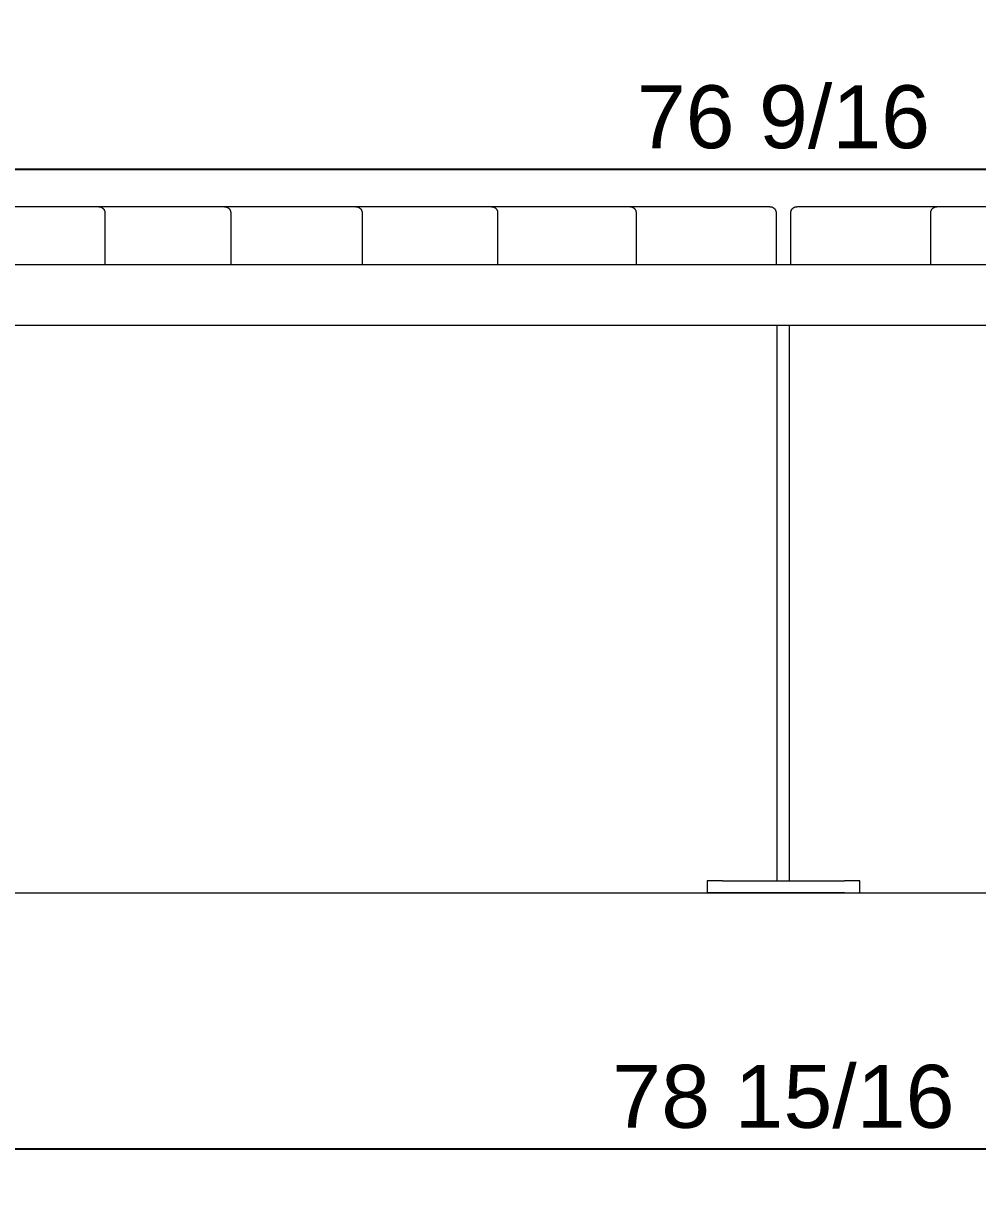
# Model space of a CAD drawing. Header units: inches. Extents: x -14 to 184, y -4 to 134.
# Drawn here: x 14.53 to 39.17, y 103.67 to 133.81 of the extents above; entities that cross this region are included whole.
import ezdxf

# ---------------------------------------------------------------- set-up
doc = ezdxf.new("R2010")
doc.units = ezdxf.units.IN
doc.layers.add('ZANO_R', color=7, linetype='Continuous', lineweight=0)
doc.layers.add('ZANO_W', color=1, linetype='Continuous', lineweight=0)
doc.styles.get("Standard").update_dxf_attribs({"font": 'arial.ttf'})
doc.dimstyles.new('amerykanie', dxfattribs={"dimtxt": 50, "dimasz": 50, "dimexe": 0.5, "dimexo": 0.5, "dimgap": 1, "dimtad": 1, "dimdec": 0, "dimzin": 0, "dimlunit": 5, "dimtxsty": 'Standard', "dimcen": 0.09, "dimclrd": 1, "dimclre": 1, "dimclrt": 1, "dimazin": 0, "dimtfac": 1, "dimtdec": 0, "dimtmove": 0, "dimatfit": 3, "dimfxl": 1, "dimtzin": 0, "dimarcsym": 1})

# ---------------------------------------------------------------- blocks, each defined once
blk = doc.blocks.new('*D381')
at = {"layer": 'ZANO_W', "color": 1, "lineweight": -2}
for p, q in [((-4.137, 129.414), (-4.137, 130.542)), ((72.452, 129.435), (72.452, 130.542)), ((-3.137, 130.042), (71.452, 130.042))]:
    blk.add_line(p, q, dxfattribs=at)
at = {"layer": 'ZANO_W', "color": 1}
for points in [[(-3.137, 130.208), (-3.137, 129.875), (-4.137, 130.042)], [(71.452, 129.875), (71.452, 130.208), (72.452, 130.042)]]:
    blk.add_solid(points, dxfattribs=at)
at = {"layer": 'ZANO_W', "color": 1, "insert": (34.158, 131.382), "char_height": 1.625, "attachment_point": 5}
blk.add_mtext('76 9/16', dxfattribs=at)
blk = doc.blocks.new('*D382')
at = {"layer": 'ZANO_W', "color": 1, "lineweight": -2}
for p, q in [((-5.321, 110.855), (-5.321, 104.251)), ((73.638, 110.855), (73.638, 104.251)), ((-4.321, 104.751), (72.638, 104.751))]:
    blk.add_line(p, q, dxfattribs=at)
at = {"layer": 'ZANO_W', "color": 1}
for points in [[(-4.321, 104.918), (-4.321, 104.585), (-5.321, 104.751)], [(72.638, 104.585), (72.638, 104.918), (73.638, 104.751)]]:
    blk.add_solid(points, dxfattribs=at)
at = {"layer": 'ZANO_W', "color": 1, "insert": (34.158, 106.092), "char_height": 1.625, "attachment_point": 5}
blk.add_mtext('78 15/16', dxfattribs=at)

msp = doc.modelspace()

# ---------------------------------------------------------------- linework, layer by layer
at = {"layer": 'ZANO_R'}
for p, q in [((16.48189, 129.07141), (13.98235, 129.07141)), ((16.48189, 129.07141), (16.48727, 129.07132)), ((17.09206, 129.07141), (16.48617, 129.07141)), ((16.48727, 129.07132), (16.49264, 129.07104)), ((16.49264, 129.07104), (16.49799, 129.07058)), ((16.49799, 129.07058), (16.50333, 129.06994)), ((16.50333, 129.06994), (16.50865, 129.06912)), ((16.50865, 129.06912), (16.51393, 129.06811)), ((16.51393, 129.06811), (16.51917, 129.06693)), ((16.51917, 129.06693), (16.52438, 129.06557)), ((16.52438, 129.06557), (16.52953, 129.06403)), ((16.52953, 129.06403), (16.53463, 129.06232)), ((16.53463, 129.06232), (16.53966, 129.06043)), ((16.53966, 129.06043), (16.54463, 129.05837)), ((16.54463, 129.05837), (16.54952, 129.05614)), ((16.54952, 129.05614), (16.55434, 129.05375)), ((16.55434, 129.05375), (16.55907, 129.0512)), ((16.55907, 129.0512), (16.56371, 129.04848)), ((16.56371, 129.04848), (16.56826, 129.04561)), ((16.56826, 129.04561), (16.57271, 129.04258)), ((16.57271, 129.04258), (16.57704, 129.03941)), ((16.57704, 129.03941), (16.58127, 129.03609)), ((16.58127, 129.03609), (16.58539, 129.03262)), ((16.58539, 129.03262), (16.58938, 129.02902)), ((16.58938, 129.02902), (16.59324, 129.02528)), ((16.59324, 129.02528), (16.59698, 129.02142)), ((16.59698, 129.02142), (16.60058, 129.01742)), ((16.60058, 129.01742), (16.60405, 129.01331)), ((16.60405, 129.01331), (16.60737, 129.00908)), ((16.60737, 129.00908), (16.61055, 129.00474)), ((16.61055, 129.00474), (16.61357, 129.0003)), ((16.61357, 129.0003), (16.61644, 128.99575)), ((16.61644, 128.99575), (16.61916, 128.99111)), ((16.61916, 128.99111), (16.62171, 128.98638)), ((16.62171, 128.98638), (16.62411, 128.98156)), ((19.73047, 129.07141), (17.09206, 129.07141)), ((19.73047, 129.07141), (19.73585, 129.07132)), ((20.37053, 129.07141), (19.73456, 129.07141)), ((19.73585, 129.07132), (19.74122, 129.07104)), ((19.74122, 129.07104), (19.74658, 129.07058)), ((19.74658, 129.07058), (19.75191, 129.06994)), ((19.75191, 129.06994), (19.75723, 129.06912)), ((19.75723, 129.06912), (19.76251, 129.06811)), ((19.76251, 129.06811), (19.76776, 129.06693)), ((19.76776, 129.06693), (19.77296, 129.06557)), ((19.77296, 129.06557), (19.77811, 129.06403)), ((19.77811, 129.06403), (19.78321, 129.06232)), ((19.78321, 129.06232), (19.78824, 129.06043)), ((19.78824, 129.06043), (19.79321, 129.05837)), ((19.79321, 129.05837), (19.79811, 129.05614)), ((19.79811, 129.05614), (19.80292, 129.05375)), ((19.80292, 129.05375), (19.80765, 129.0512)), ((19.80765, 129.0512), (19.8123, 129.04848)), ((19.8123, 129.04848), (19.81684, 129.04561)), ((19.81684, 129.04561), (19.82129, 129.04258)), ((19.82129, 129.04258), (19.82563, 129.03941)), ((19.82563, 129.03941), (19.82985, 129.03609)), ((19.82985, 129.03609), (19.83397, 129.03262)), ((19.83397, 129.03262), (19.83796, 129.02902)), ((19.83796, 129.02902), (19.84183, 129.02528)), ((19.84183, 129.02528), (19.84556, 129.02142)), ((19.84556, 129.02142), (19.84917, 129.01742)), ((19.84917, 129.01742), (19.85263, 129.01331)), ((19.85263, 129.01331), (19.85595, 129.00908)), ((19.85595, 129.00908), (19.85913, 129.00474)), ((19.85913, 129.00474), (19.86215, 129.0003)), ((19.86215, 129.0003), (19.86503, 128.99575)), ((19.86503, 128.99575), (19.86774, 128.99111)), ((19.86774, 128.99111), (19.8703, 128.98638)), ((19.8703, 128.98638), (19.87269, 128.98156)), ((23.12173, 129.07141), (20.37053, 129.07141)), ((23.12173, 129.07141), (23.1271, 129.07132)), ((23.78534, 129.07141), (23.12566, 129.07141)), ((23.1271, 129.07132), (23.13247, 129.07104)), ((23.13247, 129.07104), (23.13783, 129.07058)), ((23.13783, 129.07058), (23.14317, 129.06994)), ((23.14317, 129.06994), (23.14848, 129.06912)), ((23.14848, 129.06912), (23.15377, 129.06811)), ((23.15377, 129.06811), (23.15901, 129.06693)), ((23.15901, 129.06693), (23.16421, 129.06557)), ((23.16421, 129.06557), (23.16937, 129.06403)), ((23.16937, 129.06403), (23.17446, 129.06232)), ((23.17446, 129.06232), (23.1795, 129.06043)), ((23.1795, 129.06043), (23.18447, 129.05837)), ((23.18447, 129.05837), (23.18936, 129.05614)), ((23.18936, 129.05614), (23.19418, 129.05375)), ((23.19418, 129.05375), (23.19891, 129.0512)), ((23.19891, 129.0512), (23.20355, 129.04848)), ((23.20355, 129.04848), (23.2081, 129.04561)), ((23.2081, 129.04561), (23.21254, 129.04258)), ((23.21254, 129.04258), (23.21688, 129.03941)), ((23.21688, 129.03941), (23.22111, 129.03609)), ((23.22111, 129.03609), (23.22522, 129.03262)), ((23.22522, 129.03262), (23.22922, 129.02902)), ((23.22922, 129.02902), (23.23308, 129.02528)), ((23.23308, 129.02528), (23.23682, 129.02142)), ((23.23682, 129.02142), (23.24042, 129.01742)), ((23.24042, 129.01742), (23.24389, 129.01331)), ((23.24389, 129.01331), (23.24721, 129.00908)), ((23.24721, 129.00908), (23.25038, 129.00474)), ((23.25038, 129.00474), (23.25341, 129.0003)), ((23.25341, 129.0003), (23.25628, 128.99575)), ((23.25628, 128.99575), (23.259, 128.99111)), ((23.259, 128.99111), (23.26155, 128.98638)), ((23.26155, 128.98638), (23.26394, 128.98156)), ((26.62212, 129.07141), (23.78534, 129.07141)), ((27.30273, 129.07141), (26.62212, 129.07141)), ((26.62212, 129.07141), (26.6275, 129.07132)), ((26.6275, 129.07132), (26.63287, 129.07104)), ((26.63287, 129.07104), (26.63823, 129.07058)), ((26.63823, 129.07058), (26.64357, 129.06994)), ((26.64357, 129.06994), (26.64888, 129.06912)), ((26.64888, 129.06912), (26.65416, 129.06811)), ((26.65416, 129.06811), (26.65941, 129.06693)), ((26.65941, 129.06693), (26.66461, 129.06557)), ((26.66461, 129.06557), (26.66976, 129.06403)), ((26.66976, 129.06403), (26.67486, 129.06232)), ((26.67486, 129.06232), (26.67989, 129.06043)), ((26.67989, 129.06043), (26.68486, 129.05837)), ((26.68486, 129.05837), (26.68976, 129.05614)), ((26.68976, 129.05614), (26.69457, 129.05375)), ((26.69457, 129.05375), (26.69931, 129.0512)), ((26.69931, 129.0512), (26.70395, 129.04848)), ((26.70395, 129.04848), (26.70849, 129.04561)), ((26.70849, 129.04561), (26.71294, 129.04258)), ((26.71294, 129.04258), (26.71728, 129.03941)), ((26.71728, 129.03941), (26.72151, 129.03609)), ((26.72151, 129.03609), (26.72562, 129.03262)), ((26.72562, 129.03262), (26.72961, 129.02902)), ((26.72961, 129.02902), (26.73348, 129.02528)), ((26.73348, 129.02528), (26.73721, 129.02142)), ((26.73721, 129.02142), (26.74082, 129.01742)), ((26.74082, 129.01742), (26.74428, 129.01331)), ((26.74428, 129.01331), (26.7476, 129.00908)), ((26.7476, 129.00908), (26.75078, 129.00474)), ((26.75078, 129.00474), (26.7538, 129.0003)), ((26.7538, 129.0003), (26.75668, 128.99575)), ((26.75668, 128.99575), (26.75939, 128.99111)), ((26.75939, 128.99111), (26.76195, 128.98638)), ((26.76195, 128.98638), (26.76434, 128.98156)), ((30.19704, 129.07141), (27.30273, 129.07141)), ((30.88792, 129.07141), (30.19704, 129.07141)), ((30.19704, 129.07141), (30.20242, 129.07132)), ((30.20242, 129.07132), (30.20779, 129.07104)), ((30.20779, 129.07104), (30.21315, 129.07058)), ((30.21315, 129.07058), (30.21849, 129.06994)), ((30.21849, 129.06994), (30.2238, 129.06912)), ((30.2238, 129.06912), (30.22908, 129.06811)), ((30.22908, 129.06811), (30.23433, 129.06693)), ((30.23433, 129.06693), (30.23953, 129.06557)), ((30.23953, 129.06557), (30.24468, 129.06403)), ((30.24468, 129.06403), (30.24978, 129.06232)), ((30.24978, 129.06232), (30.25481, 129.06043)), ((30.25481, 129.06043), (30.25978, 129.05837)), ((30.25978, 129.05837), (30.26468, 129.05614)), ((30.26468, 129.05614), (30.26949, 129.05375)), ((30.26949, 129.05375), (30.27422, 129.0512)), ((30.27422, 129.0512), (30.27887, 129.04848)), ((30.27887, 129.04848), (30.28341, 129.04561)), ((30.28341, 129.04561), (30.28786, 129.04258)), ((30.28786, 129.04258), (30.2922, 129.03941)), ((30.2922, 129.03941), (30.29643, 129.03609)), ((30.29643, 129.03609), (30.30054, 129.03262)), ((30.30054, 129.03262), (30.30453, 129.02902)), ((30.30453, 129.02902), (30.3084, 129.02528)), ((30.3084, 129.02528), (30.31213, 129.02142)), ((30.31213, 129.02142), (30.31574, 129.01742)), ((30.31574, 129.01742), (30.3192, 129.01331)), ((30.3192, 129.01331), (30.32252, 129.00908)), ((30.32252, 129.00908), (30.3257, 129.00474)), ((30.3257, 129.00474), (30.32872, 129.0003)), ((30.32872, 129.0003), (30.3316, 128.99575)), ((30.3316, 128.99575), (30.33431, 128.99111)), ((30.33431, 128.99111), (30.33687, 128.98638)), ((30.33687, 128.98638), (30.33926, 128.98156)), ((33.81113, 129.07141), (30.88792, 129.07141)), ((33.81113, 129.07141), (33.81651, 129.07132)), ((33.81651, 129.07132), (33.82188, 129.07104)), ((33.82188, 129.07104), (33.82724, 129.07058)), ((33.82724, 129.07058), (33.83258, 129.06994)), ((33.83258, 129.06994), (33.83789, 129.06912)), ((33.83789, 129.06912), (33.84317, 129.06811)), ((33.84317, 129.06811), (33.84842, 129.06693)), ((33.84842, 129.06693), (33.85362, 129.06557)), ((33.85362, 129.06557), (33.85877, 129.06403)), ((33.85877, 129.06403), (33.86387, 129.06232)), ((33.86387, 129.06232), (33.86891, 129.06043)), ((33.86891, 129.06043), (33.87387, 129.05837)), ((33.87387, 129.05837), (33.87877, 129.05614)), ((33.87877, 129.05614), (33.88358, 129.05375)), ((33.88358, 129.05375), (33.88832, 129.0512)), ((33.88832, 129.0512), (33.89296, 129.04848)), ((33.89296, 129.04848), (33.8975, 129.04561)), ((33.8975, 129.04561), (33.90195, 129.04258)), ((33.90195, 129.04258), (33.90629, 129.03941)), ((33.90629, 129.03941), (33.91052, 129.03609)), ((33.91052, 129.03609), (33.91463, 129.03262)), ((33.91463, 129.03262), (33.91862, 129.02902)), ((33.91862, 129.02902), (33.92249, 129.02528)), ((33.92249, 129.02528), (33.92623, 129.02142)), ((33.92623, 129.02142), (33.92983, 129.01742)), ((33.92983, 129.01742), (33.93329, 129.01331)), ((33.93329, 129.01331), (33.93661, 129.00908)), ((33.93661, 129.00908), (33.93979, 129.00474)), ((33.93979, 129.00474), (33.94282, 129.0003)), ((33.94282, 129.0003), (33.94569, 128.99575)), ((33.94569, 128.99575), (33.9484, 128.99111)), ((33.9484, 128.99111), (33.95096, 128.98638)), ((33.95096, 128.98638), (33.95335, 128.98156)), ((34.36322, 128.98156), (34.36562, 128.98638)), ((34.36562, 128.98638), (34.36817, 128.99111)), ((34.36817, 128.99111), (34.37089, 128.99575)), ((34.37089, 128.99575), (34.37376, 129.0003)), ((34.37376, 129.0003), (34.37678, 129.00474)), ((34.37678, 129.00474), (34.37996, 129.00908)), ((34.37996, 129.00908), (34.38328, 129.01331)), ((34.38328, 129.01331), (34.38675, 129.01742)), ((34.38675, 129.01742), (34.39035, 129.02142)), ((34.39035, 129.02142), (34.39408, 129.02528)), ((34.39408, 129.02528), (34.39795, 129.02902)), ((34.39795, 129.02902), (34.40194, 129.03262)), ((34.40194, 129.03262), (34.40606, 129.03609)), ((34.40606, 129.03609), (34.41028, 129.03941)), ((34.41028, 129.03941), (34.41462, 129.04258)), ((34.41462, 129.04258), (34.41907, 129.04561)), ((34.41907, 129.04561), (34.42362, 129.04848)), ((34.42362, 129.04848), (34.42826, 129.0512)), ((34.42826, 129.0512), (34.43299, 129.05375)), ((34.43299, 129.05375), (34.4378, 129.05614)), ((34.4378, 129.05614), (34.4427, 129.05837)), ((34.4427, 129.05837), (34.44767, 129.06043)), ((34.44767, 129.06043), (34.4527, 129.06232)), ((34.4527, 129.06232), (34.4578, 129.06403)), ((34.4578, 129.06403), (34.46295, 129.06557)), ((34.46295, 129.06557), (34.46815, 129.06693)), ((34.46815, 129.06693), (34.4734, 129.06811)), ((34.4734, 129.06811), (34.47868, 129.06912)), ((34.47868, 129.06912), (34.484, 129.06994)), ((34.484, 129.06994), (34.48934, 129.07058)), ((34.48934, 129.07058), (34.49469, 129.07104)), ((34.49469, 129.07104), (34.50006, 129.07132)), ((34.50006, 129.07132), (34.50544, 129.07141)), ((37.42866, 129.07141), (34.50544, 129.07141)), ((38.11953, 129.07141), (37.42866, 129.07141)), ((37.97732, 128.98156), (37.97971, 128.98638)), ((37.97971, 128.98638), (37.98226, 128.99111)), ((37.98226, 128.99111), (37.98498, 128.99575)), ((37.98498, 128.99575), (37.98785, 129.0003)), ((37.98785, 129.0003), (37.99087, 129.00474)), ((37.99087, 129.00474), (37.99405, 129.00908)), ((37.99405, 129.00908), (37.99737, 129.01331)), ((37.99737, 129.01331), (38.00084, 129.01742)), ((38.00084, 129.01742), (38.00444, 129.02142)), ((38.00444, 129.02142), (38.00818, 129.02528)), ((38.00818, 129.02528), (38.01204, 129.02902)), ((38.01204, 129.02902), (38.01603, 129.03262)), ((38.01603, 129.03262), (38.02015, 129.03609)), ((38.02015, 129.03609), (38.02438, 129.03941)), ((38.02438, 129.03941), (38.02872, 129.04258)), ((38.02872, 129.04258), (38.03316, 129.04561)), ((38.03316, 129.04561), (38.03771, 129.04848)), ((38.03771, 129.04848), (38.04235, 129.0512)), ((38.04235, 129.0512), (38.04708, 129.05375)), ((38.04708, 129.05375), (38.0519, 129.05614)), ((38.0519, 129.05614), (38.05679, 129.05837)), ((38.05679, 129.05837), (38.06176, 129.06043)), ((38.06176, 129.06043), (38.06679, 129.06232)), ((38.06679, 129.06232), (38.07189, 129.06403)), ((38.07189, 129.06403), (38.07704, 129.06557)), ((38.07704, 129.06557), (38.08225, 129.06693)), ((38.08225, 129.06693), (38.08749, 129.06811)), ((38.08749, 129.06811), (38.09277, 129.06912)), ((38.09277, 129.06912), (38.09809, 129.06994)), ((38.09809, 129.06994), (38.10343, 129.07058)), ((38.10343, 129.07058), (38.10878, 129.07104)), ((38.10878, 129.07104), (38.11416, 129.07132)), ((38.11416, 129.07132), (38.11953, 129.07141)), ((41.01384, 129.07141), (38.11953, 129.07141)), ((16.62411, 128.98156), (16.62633, 128.97667)), ((16.62633, 128.97667), (16.62839, 128.9717)), ((16.62839, 128.9717), (16.63028, 128.96666)), ((16.63028, 128.96666), (16.63199, 128.96157)), ((16.63199, 128.96157), (16.63353, 128.95642)), ((16.63353, 128.95642), (16.63489, 128.95121)), ((16.63489, 128.95121), (16.63608, 128.94597)), ((16.63608, 128.94597), (16.63708, 128.94069)), ((16.63708, 128.94069), (16.6379, 128.93537)), ((16.6379, 128.93537), (16.63854, 128.93003)), ((16.63854, 128.93003), (16.639, 128.92467)), ((16.639, 128.92467), (16.63928, 128.9193)), ((16.63928, 128.9193), (16.63937, 128.91393)), ((16.63937, 128.91393), (16.63937, 127.57534)), ((19.87269, 128.98156), (19.87491, 128.97667)), ((19.87491, 128.97667), (19.87697, 128.9717)), ((19.87697, 128.9717), (19.87886, 128.96666)), ((19.87886, 128.96666), (19.88057, 128.96157)), ((19.88057, 128.96157), (19.88211, 128.95642)), ((19.88211, 128.95642), (19.88347, 128.95121)), ((19.88347, 128.95121), (19.88466, 128.94597)), ((19.88466, 128.94597), (19.88566, 128.94069)), ((19.88566, 128.94069), (19.88648, 128.93537)), ((19.88648, 128.93537), (19.88713, 128.93003)), ((19.88713, 128.93003), (19.88758, 128.92467)), ((19.88758, 128.92467), (19.88786, 128.9193)), ((19.88786, 128.9193), (19.88795, 128.91393)), ((19.88795, 128.91393), (19.88795, 127.57534)), ((23.26394, 128.98156), (23.26617, 128.97667)), ((23.26617, 128.97667), (23.26823, 128.9717)), ((23.26823, 128.9717), (23.27011, 128.96666)), ((23.27011, 128.96666), (23.27183, 128.96157)), ((23.27183, 128.96157), (23.27337, 128.95642)), ((23.27337, 128.95642), (23.27473, 128.95121)), ((23.27473, 128.95121), (23.27591, 128.94597)), ((23.27591, 128.94597), (23.27692, 128.94069)), ((23.27692, 128.94069), (23.27774, 128.93537)), ((23.27774, 128.93537), (23.27838, 128.93003)), ((23.27838, 128.93003), (23.27884, 128.92467)), ((23.27884, 128.92467), (23.27912, 128.9193)), ((23.27912, 128.9193), (23.27921, 128.91393)), ((23.27921, 128.91393), (23.27921, 127.57534)), ((26.76434, 128.98156), (26.76657, 128.97667)), ((26.76657, 128.97667), (26.76862, 128.9717)), ((26.76862, 128.9717), (26.77051, 128.96666)), ((26.77051, 128.96666), (26.77222, 128.96157)), ((26.77222, 128.96157), (26.77376, 128.95642)), ((26.77376, 128.95642), (26.77513, 128.95121)), ((26.77513, 128.95121), (26.77631, 128.94597)), ((26.77631, 128.94597), (26.77731, 128.94069)), ((26.77731, 128.94069), (26.77814, 128.93537)), ((26.77814, 128.93537), (26.77878, 128.93003)), ((26.77878, 128.93003), (26.77924, 128.92467)), ((26.77924, 128.92467), (26.77951, 128.9193)), ((26.77951, 128.9193), (26.7796, 128.91393)), ((26.7796, 128.91393), (26.7796, 127.57534)), ((30.33926, 128.98156), (30.34148, 128.97667)), ((30.34148, 128.97667), (30.34354, 128.9717)), ((30.34354, 128.9717), (30.34543, 128.96666)), ((30.34543, 128.96666), (30.34714, 128.96157)), ((30.34714, 128.96157), (30.34868, 128.95642)), ((30.34868, 128.95642), (30.35004, 128.95121)), ((30.35004, 128.95121), (30.35123, 128.94597)), ((30.35123, 128.94597), (30.35223, 128.94069)), ((30.35223, 128.94069), (30.35306, 128.93537)), ((30.35306, 128.93537), (30.3537, 128.93003)), ((30.3537, 128.93003), (30.35416, 128.92467)), ((30.35416, 128.92467), (30.35443, 128.9193)), ((30.35443, 128.9193), (30.35452, 128.91393)), ((30.35452, 128.91393), (30.35452, 127.57534)), ((33.95335, 128.98156), (33.95558, 128.97667)), ((33.95558, 128.97667), (33.95763, 128.9717)), ((33.95763, 128.9717), (33.95952, 128.96666)), ((33.95952, 128.96666), (33.96123, 128.96157)), ((33.96123, 128.96157), (33.96277, 128.95642)), ((33.96277, 128.95642), (33.96414, 128.95121)), ((33.96414, 128.95121), (33.96532, 128.94597)), ((33.96532, 128.94597), (33.96632, 128.94069)), ((33.96632, 128.94069), (33.96715, 128.93537)), ((33.96715, 128.93537), (33.96779, 128.93003)), ((33.96779, 128.93003), (33.96825, 128.92467)), ((33.96825, 128.92467), (33.96852, 128.9193)), ((33.96852, 128.9193), (33.96861, 128.91393)), ((33.96861, 128.91393), (33.96861, 127.57534)), ((34.34796, 128.91393), (34.34805, 128.9193)), ((34.34796, 127.57534), (34.34796, 128.91393)), ((34.34805, 128.9193), (34.34833, 128.92467)), ((34.34833, 128.92467), (34.34879, 128.93003)), ((34.34879, 128.93003), (34.34943, 128.93537)), ((34.34943, 128.93537), (34.35025, 128.94069)), ((34.35025, 128.94069), (34.35125, 128.94597)), ((34.35125, 128.94597), (34.35244, 128.95121)), ((34.35244, 128.95121), (34.3538, 128.95642)), ((34.3538, 128.95642), (34.35534, 128.96157)), ((34.35534, 128.96157), (34.35705, 128.96666)), ((34.35705, 128.96666), (34.35894, 128.9717)), ((34.35894, 128.9717), (34.361, 128.97667)), ((34.361, 128.97667), (34.36322, 128.98156)), ((37.96205, 128.91393), (37.96214, 128.9193)), ((37.96205, 127.57534), (37.96205, 128.91393)), ((37.96214, 128.9193), (37.96242, 128.92467)), ((37.96242, 128.92467), (37.96288, 128.93003)), ((37.96288, 128.93003), (37.96352, 128.93537)), ((37.96352, 128.93537), (37.96434, 128.94069)), ((37.96434, 128.94069), (37.96535, 128.94597)), ((37.96535, 128.94597), (37.96653, 128.95121)), ((37.96653, 128.95121), (37.96789, 128.95642)), ((37.96789, 128.95642), (37.96943, 128.96157)), ((37.96943, 128.96157), (37.97114, 128.96666)), ((37.97114, 128.96666), (37.97303, 128.9717)), ((37.97303, 128.9717), (37.97509, 128.97667)), ((37.97509, 128.97667), (37.97732, 128.98156)), ((8.54654, 127.57534), (59.77003, 127.57534)), ((59.77003, 126.00054), (8.54654, 126.00054)), ((34.00081, 125.60684), (34.00081, 126.00054)), ((34.31577, 125.60684), (34.31577, 126.00054)), ((34.00081, 111.66983), (34.00081, 125.60684)), ((34.31577, 111.66983), (34.31577, 125.60684)), ((32.18978, 111.66983), (32.18978, 111.35487)), ((32.58348, 111.66983), (32.18978, 111.66983)), ((32.58348, 111.66983), (35.73309, 111.66983)), ((36.12679, 111.66983), (35.73309, 111.66983)), ((36.12679, 111.35487), (36.12679, 111.66983)), ((32.58348, 111.35487), (32.18978, 111.35487)), ((35.73309, 111.35487), (32.58348, 111.35487)), ((35.73309, 111.35487), (36.12679, 111.35487))]:
    msp.add_line(p, q, dxfattribs=at)
msp.add_lwpolyline([(-13.67217, 111.35487), (184.35738, 111.35487)], dxfattribs=at)

# ---------------------------------------------------------------- dimensions: what is measured, and where the dimension line sits
at = {"layer": 'ZANO_W'}
for base, p1, p2, picture, middle in [((72.45243, 130.041731), (-4.137324, 128.913928), (72.45243, 128.935372), '*D381', (34.157553, 131.381942)), ((73.63774, 104.75136), (-5.32117, 111.35487), (73.63774, 111.35487), '*D382', (34.15829, 106.09157))]:
    dim = msp.add_linear_dim(base=base, p1=p1, p2=p2, dimstyle='amerykanie', override={"dimtxt": 1.625, "dimasz": 1, "dimgap": 0.5, "dimdec": 4, "dimaunit": 1, "dimadec": 1, "dimtdec": 4, "dimtmove": 1, "dimfrac": 2}, dxfattribs=at)
    dim.commit()
    dim.dimension.update_dxf_attribs({"geometry": picture, "text_midpoint": middle})

doc.saveas('drawing.dxf')
